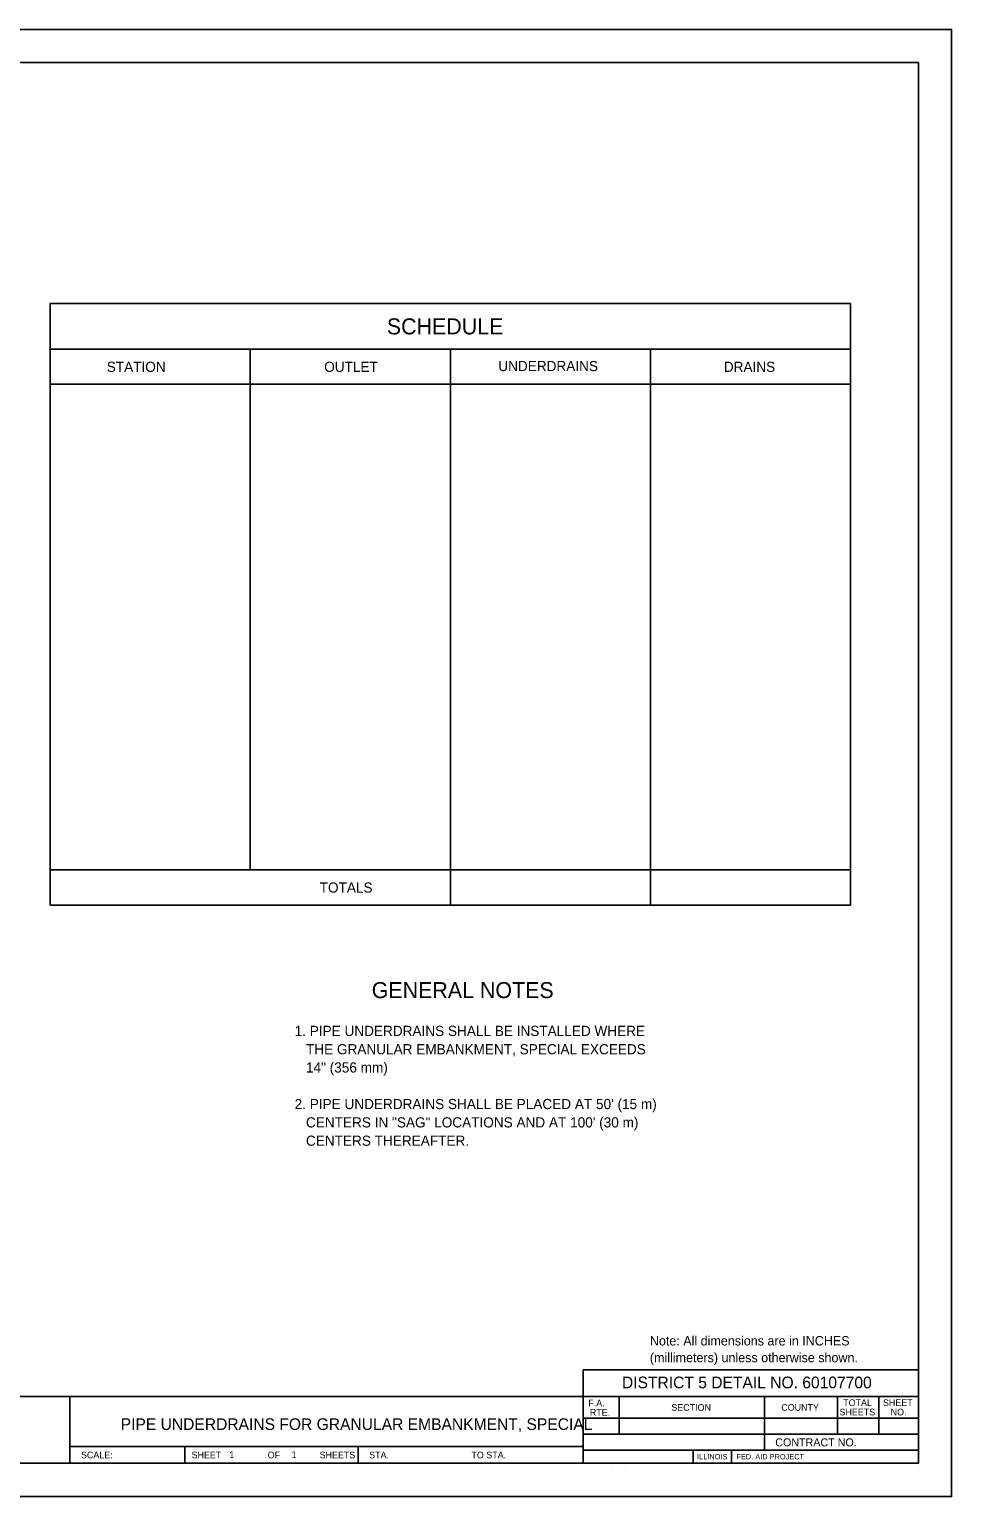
# Model space of a CAD drawing. Extents: x 0 to 2.83, y 0 to 1.83.
# Drawn here: x 1.681 to 2.833, y 0 to 1.833 of the extents above; entities that cross this region are included whole.
import ezdxf

# ---------------------------------------------------------------- set-up
doc = ezdxf.new("R2010")
doc.units = 0
for name, color, linetype in [('RD_Pr_Roadway_Notes', 7, 'Continuous'), ('SH_General_Details', 7, 'Continuous'), ('SH_Printer_Plotting_Border', 7, 'Continuous')]:
    doc.layers.add(name, color=color, linetype=linetype)

msp = doc.modelspace()

# ---------------------------------------------------------------- linework, layer by layer
at = {"layer": 'RD_Pr_Roadway_Notes'}
for p, q in [((1.7068, 1.4909), (1.7068, 0.7391)), ((1.7068, 1.4909), (2.7069, 1.4909)), ((2.7069, 1.4909), (2.7069, 0.7391)), ((1.7068, 1.4336), (2.7069, 1.4336)), ((1.9568, 1.4336), (1.9568, 0.783)), ((2.2069, 1.4336), (2.2069, 0.7391)), ((2.4569, 1.4336), (2.4569, 0.7391)), ((1.7068, 1.3898), (2.7069, 1.3898)), ((1.7068, 0.783), (2.7069, 0.783)), ((1.7068, 0.7391), (2.7069, 0.7391))]:
    msp.add_line(p, q, dxfattribs=at)
at = {"layer": 'SH_General_Details'}
for p, q in [((2.8333, 1.8333), (0, 1.8333)), ((2.8333, 0), (2.8333, 1.8333)), ((2.3729, 0.1584), (2.7917, 0.1584)), ((2.3729, 0.125), (2.3729, 0.1584)), ((0.1667, 0.125), (2.7917, 0.125)), ((1.7312, 0.125), (1.7312, 0.0417)), ((2.3728, 0.125), (2.3728, 0.0417)), ((2.4179, 0.125), (2.4179, 0.0779)), ((2.5995, 0.125), (2.5995, 0.0579)), ((2.6905, 0.125), (2.6905, 0.0779)), ((2.7423, 0.125), (2.7423, 0.0779)), ((2.3728, 0.0979), (2.7917, 0.0979)), ((2.3728, 0.0779), (2.7917, 0.0779)), ((1.7312, 0.0625), (2.3728, 0.0625)), ((1.875, 0.0625), (1.875, 0.0417)), ((2.0917, 0.0625), (2.0917, 0.0417)), ((2.3728, 0.0579), (2.7917, 0.0579)), ((2.5101, 0.0579), (2.5101, 0.0417)), ((2.5584, 0.0579), (2.5584, 0.0417)), ((2.4095, 0.0333), (2.4095, 0.0333)), ((2.4262, 0.0333), (2.4262, 0.0333)), ((2.7917, 0.0333), (2.7917, 0.0333)), ((2.8333, 0), (0, 0))]:
    msp.add_line(p, q, dxfattribs=at)
msp.add_lwpolyline([(0.1667, 1.7917), (2.7917, 1.7917), (2.7917, 0.0417), (0.1667, 0.0417)], close=True, dxfattribs=at)
at = {"layer": 'SH_Printer_Plotting_Border'}
msp.add_lwpolyline([(0, 0), (2.8333, 0), (2.8333, 1.8333), (0, 1.8333)], close=True, dxfattribs=at)

# ---------------------------------------------------------------- texts
at = {"layer": 'RD_Pr_Roadway_Notes'}
for s, height, p in [('SCHEDULE', 0.02, (2.1275, 1.4522)), ('STATION', 0.0127, (1.7775, 1.4053)), ('OUTLET', 0.0127, (2.0492, 1.4053)), ('UNDERDRAINS', 0.0127, (2.2668, 1.4063)), ('DRAINS', 0.0127, (2.5486, 1.4053)), ('TOTALS', 0.0127, (2.0436, 0.7547)), ('GENERAL NOTES', 0.02, (2.1086, 0.6229)), ('1. PIPE UNDERDRAINS SHALL BE INSTALLED WHERE', 0.0127, (2.0123, 0.5756)), ('   THE GRANULAR EMBANKMENT, SPECIAL EXCEEDS', 0.0127, (2.0123, 0.5527)), ('   14" (356 mm)', 0.0127, (2.0123, 0.5299)), ("2. PIPE UNDERDRAINS SHALL BE PLACED AT 50' (15 m)", 0.0127, (2.0123, 0.4842)), ('   CENTERS IN "SAG" LOCATIONS AND AT 100\' (30 m)', 0.0127, (2.0123, 0.4613)), ('   CENTERS THEREAFTER.', 0.0127, (2.0123, 0.4384)), ('Note: All dimensions are in INCHES', 0.0117, (2.4562, 0.1889)), ('(millimeters) unless otherwise shown.', 0.0117, (2.4562, 0.1679))]:
    msp.add_text(s, height=height, dxfattribs=at).set_placement(p)
at = {"layer": 'SH_General_Details'}
for s, height, p in [('DISTRICT 5 DETAIL NO. 60107700', 0.014583, (2.4213, 0.1354)), ('F.A.  ', 0.00833, (2.3793, 0.1129)), ('SECTION', 0.00833, (2.483, 0.1073)), ('COUNTY', 0.00833, (2.6204, 0.1073)), ('SHEETS', 0.00833, (2.6932, 0.1015)), ('TOTAL', 0.00833, (2.6978, 0.1132)), ('SHEET', 0.00833, (2.7475, 0.1132)), ('NO.', 0.00833, (2.7571, 0.1015)), ('PIPE UNDERDRAINS FOR GRANULAR EMBANKMENT, SPECIAL', 0.014583, (1.7949, 0.0833)), ('RTE.', 0.00833, (2.3812, 0.1012)), ('SCALE:          ', 0.008333, (1.7453, 0.0479)), ('SHEET', 0.00833, (1.8835, 0.0479)), ('1', 0.00833, (1.9306, 0.0483)), ('OF', 0.00833, (1.9786, 0.0479)), ('1', 0.00833, (2.0085, 0.0483)), ('SHEETS', 0.00833, (2.0435, 0.0479)), ('STA.', 0.00833, (2.1054, 0.0479)), ('TO STA.', 0.00833, (2.2332, 0.0479)), ('CONTRACT NO.      ', 0.01, (2.6129, 0.0628)), ('ILLINOIS', 0.00667, (2.5152, 0.0466)), ('FED. AID PROJECT', 0.006667, (2.5644, 0.0466))]:
    msp.add_text(s, height=height, dxfattribs=at).set_placement(p)

doc.saveas('drawing.dxf')
